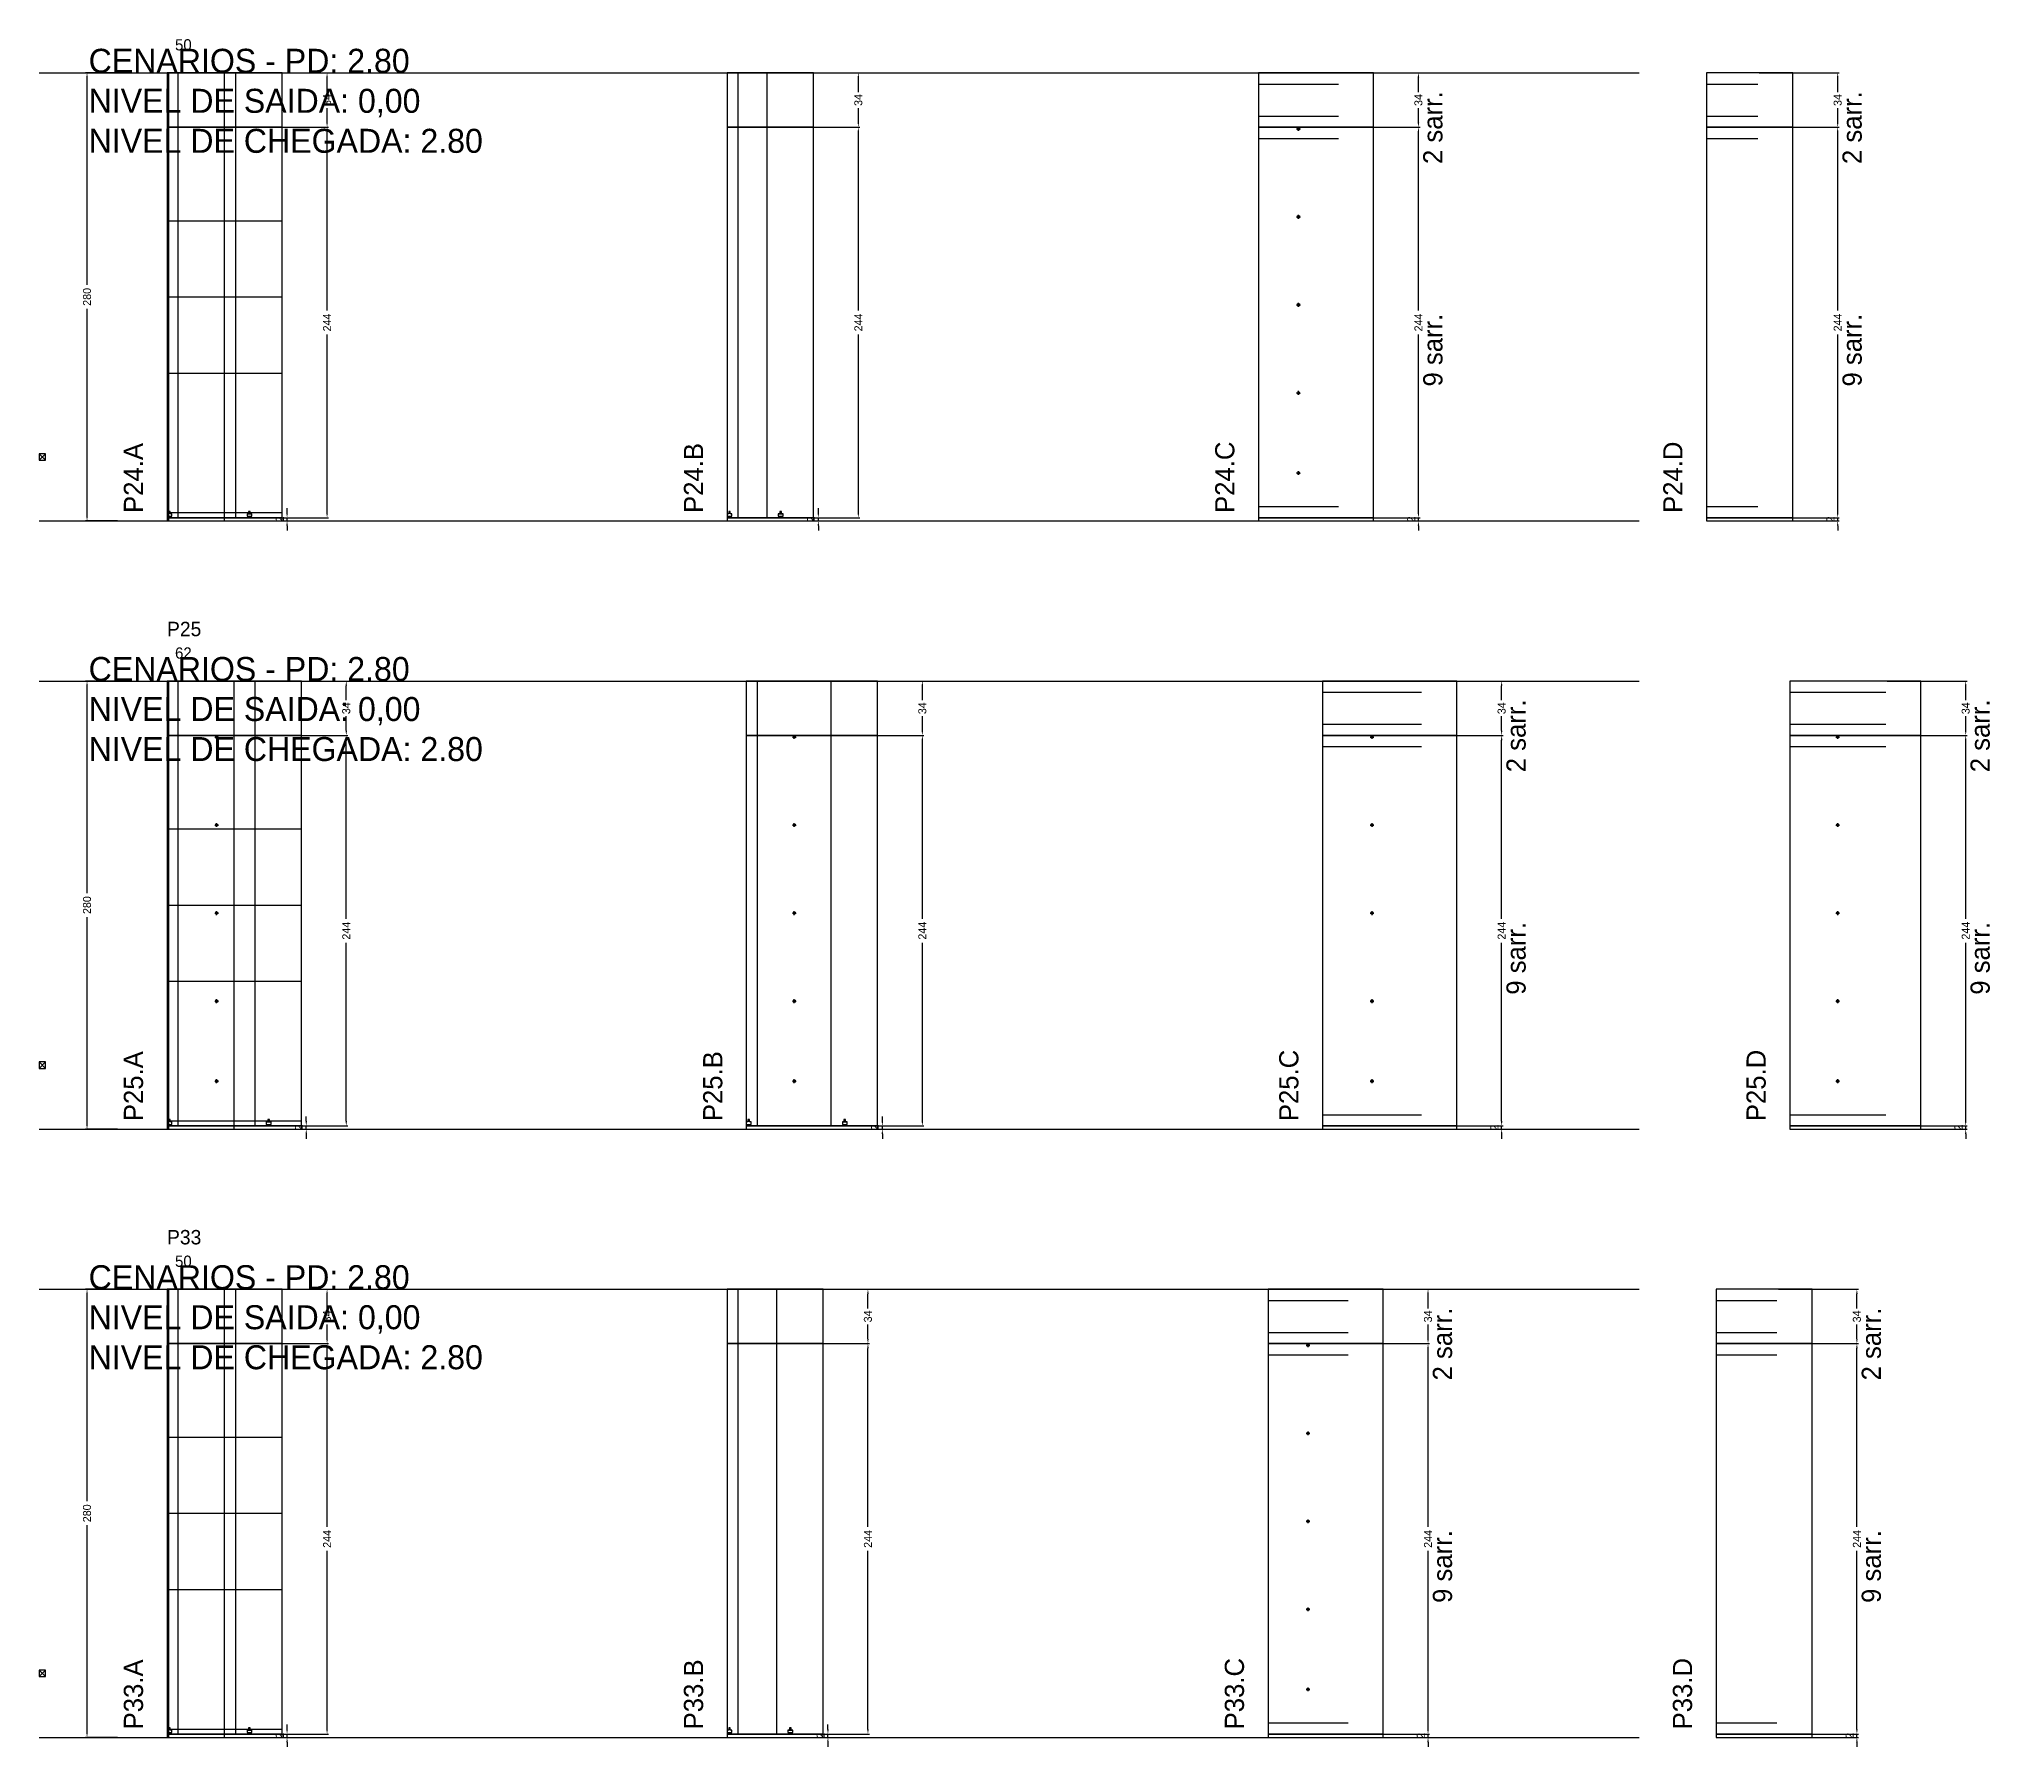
# Model space of a CAD drawing. Header units: centimetres. Extents: x -10500 to 4299, y -12546 to 295.
# Drawn here: x -7000 to -5781, y -6086 to -5019 of the extents above; entities that cross this region are included whole.
import ezdxf

# ---------------------------------------------------------------- set-up
doc = ezdxf.new("R2010")
doc.units = ezdxf.units.CM
doc.linetypes.add('DASHED', pattern=[2, -2])
for name, color, linetype in [('CHAPA', 140, 'Continuous'), ('COTA', 241, 'Continuous'), ('COTAS FURACAO', 16, 'Continuous'), ('Madeira', 30, 'Continuous'), ('MEIO_PONT', 160, 'Continuous'), ('NOMENCLATURA', 7, 'Continuous'), ('Nível', 160, 'Continuous'), ('Painéis', 200, 'Continuous'), ('Perfil Metálico', 150, 'Continuous'), ('SARR_2.2x7', 40, 'Continuous'), ('SARRAFO DE PRESSAO', 200, 'Continuous'), ('texto', 7, 'Continuous'), ('TEXTO_GERAL', 7, 'Continuous')]:
    doc.layers.add(name, color=color, linetype=linetype)
doc.dimstyles.new('PAINEL-NOVA', dxfattribs={"dimtxt": 5, "dimasz": 3, "dimexe": 1, "dimexo": 1, "dimgap": 1, "dimtad": 1, "dimcen": 2.5, "dimazin": 3, "dimtfac": 1, "dimtmove": 0, "dimatfit": 3})

# ---------------------------------------------------------------- blocks, each defined once
blk = doc.blocks.new('_CLOSEDFILLED')
at = {"color": 0, "linetype": 'BYBLOCK'}
blk.add_solid([(-1, 0.16), (0, 0), (-1, -0.16)], dxfattribs=at)
blk = doc.blocks.new('*D443')
for p, q in [((-6951, -5040), (-6971, -5040)), ((-6970, -5172.5), (-6970, -5043)), ((-6970, -5317), (-6970, -5187.5)), ((-6951, -5320), (-6971, -5320))]:
    blk.add_line(p, q)
at = {"layer": 'Defpoints'}
for p in [(-6950, -5040), (-6970, -5320), (-6950, -5320)]:
    blk.add_point(p, dxfattribs=at)
at = {"layer": 'COTA', "xscale": 3, "yscale": 3}
for p, rotation in [((-6970, -5040), 90), ((-6970, -5320), 270)]:
    blk.add_blockref('_CLOSEDFILLED', p, dxfattribs=dict(at, rotation=rotation))
at = {"layer": 'COTA', "insert": (-6970, -5180), "char_height": 5, "attachment_point": 5, "rotation": 90}
blk.add_mtext('280', dxfattribs=at)
blk = doc.blocks.new('MULDURA')
at = {"layer": 'Paineis'}
for p, q in [((0, 0), (4, 4)), ((4, 0), (0, 4))]:
    blk.add_line(p, q, dxfattribs=at)
blk.add_lwpolyline([(0, 0), (4, 0), (4, 4), (0, 4)], close=True, dxfattribs=at)
blk = doc.blocks.new('*D445')
for p, q in [((-6869, -5074), (-6819, -5074)), ((-6820, -5188.5), (-6820, -5077)), ((-6820, -5315), (-6820, -5203.5)), ((-6869, -5318), (-6819, -5318))]:
    blk.add_line(p, q)
at = {"layer": 'Defpoints'}
for p in [(-6870, -5074), (-6870, -5318), (-6820, -5318)]:
    blk.add_point(p, dxfattribs=at)
at = {"layer": 'COTA', "xscale": 3, "yscale": 3}
for p, rotation in [((-6820, -5074), 90), ((-6820, -5318), 270)]:
    blk.add_blockref('_CLOSEDFILLED', p, dxfattribs=dict(at, rotation=rotation))
at = {"layer": 'COTA', "insert": (-6820, -5196), "char_height": 5, "attachment_point": 5, "rotation": 90}
blk.add_mtext('244', dxfattribs=at)
blk = doc.blocks.new('*D446')
for p, q in [((-6869, -5040), (-6819, -5040)), ((-6820, -5052), (-6820, -5043)), ((-6820, -5071), (-6820, -5062)), ((-6869, -5074), (-6819, -5074))]:
    blk.add_line(p, q)
at = {"layer": 'Defpoints'}
for p in [(-6870, -5040), (-6870, -5074), (-6820, -5074)]:
    blk.add_point(p, dxfattribs=at)
at = {"layer": 'COTA', "xscale": 3, "yscale": 3}
for p, rotation in [((-6820, -5040), 90), ((-6820, -5074), 270)]:
    blk.add_blockref('_CLOSEDFILLED', p, dxfattribs=dict(at, rotation=rotation))
at = {"layer": 'COTA', "insert": (-6820, -5057), "char_height": 5, "attachment_point": 5, "rotation": 90}
blk.add_mtext('34', dxfattribs=at)
blk = doc.blocks.new('SLIPTEE')
at = {"layer": 'Paineis'}
blk.add_lwpolyline([(0, 0), (3, 0), (3, 1.5), (2, 1.5), (2, 3), (1, 3), (1, 1.5), (0, 1.5)], close=True, dxfattribs=at)
blk = doc.blocks.new('SLIPTDD')
at = {"layer": 'Paineis'}
blk.add_line((0, 1.5), (3, 1.5), dxfattribs=at)
blk.add_lwpolyline([(0, 0), (3, 0), (3, 1.5), (2, 1.5), (2, 3), (1, 3), (1, 1.5), (0, 1.5)], close=True, dxfattribs=at)
blk = doc.blocks.new('*D448')
for p, q in [((-6537, -5074), (-6487, -5074)), ((-6488, -5188.5), (-6488, -5077)), ((-6488, -5315), (-6488, -5203.5)), ((-6537, -5318), (-6487, -5318))]:
    blk.add_line(p, q)
at = {"layer": 'Defpoints'}
for p in [(-6538, -5074), (-6538, -5318), (-6488, -5318)]:
    blk.add_point(p, dxfattribs=at)
at = {"layer": 'COTA', "xscale": 3, "yscale": 3}
for p, rotation in [((-6488, -5074), 90), ((-6488, -5318), 270)]:
    blk.add_blockref('_CLOSEDFILLED', p, dxfattribs=dict(at, rotation=rotation))
at = {"layer": 'COTA', "insert": (-6488, -5196), "char_height": 5, "attachment_point": 5, "rotation": 90}
blk.add_mtext('244', dxfattribs=at)
blk = doc.blocks.new('*D449')
for p, q in [((-6537, -5040), (-6487, -5040)), ((-6488, -5052), (-6488, -5043)), ((-6488, -5071), (-6488, -5062)), ((-6537, -5074), (-6487, -5074))]:
    blk.add_line(p, q)
at = {"layer": 'Defpoints'}
for p in [(-6538, -5040), (-6538, -5074), (-6488, -5074)]:
    blk.add_point(p, dxfattribs=at)
at = {"layer": 'COTA', "xscale": 3, "yscale": 3}
for p, rotation in [((-6488, -5040), 90), ((-6488, -5074), 270)]:
    blk.add_blockref('_CLOSEDFILLED', p, dxfattribs=dict(at, rotation=rotation))
at = {"layer": 'COTA', "insert": (-6488, -5057), "char_height": 5, "attachment_point": 5, "rotation": 90}
blk.add_mtext('34', dxfattribs=at)
blk = doc.blocks.new('*D451')
for p, q in [((-6187, -5074), (-6137, -5074)), ((-6138, -5188.5), (-6138, -5077)), ((-6138, -5315), (-6138, -5203.5)), ((-6187, -5318), (-6137, -5318))]:
    blk.add_line(p, q)
at = {"layer": 'Defpoints'}
for p in [(-6188, -5074), (-6188, -5318), (-6138, -5318)]:
    blk.add_point(p, dxfattribs=at)
at = {"layer": 'COTA', "xscale": 3, "yscale": 3}
for p, rotation in [((-6138, -5074), 90), ((-6138, -5318), 270)]:
    blk.add_blockref('_CLOSEDFILLED', p, dxfattribs=dict(at, rotation=rotation))
at = {"layer": 'COTA', "insert": (-6138, -5196), "char_height": 5, "attachment_point": 5, "rotation": 90}
blk.add_mtext('244', dxfattribs=at)
blk = doc.blocks.new('*D452')
for p, q in [((-6187, -5040), (-6137, -5040)), ((-6138, -5052), (-6138, -5043)), ((-6138, -5071), (-6138, -5062)), ((-6187, -5074), (-6137, -5074))]:
    blk.add_line(p, q)
at = {"layer": 'Defpoints'}
for p in [(-6188, -5040), (-6188, -5074), (-6138, -5074)]:
    blk.add_point(p, dxfattribs=at)
at = {"layer": 'COTA', "xscale": 3, "yscale": 3}
for p, rotation in [((-6138, -5040), 90), ((-6138, -5074), 270)]:
    blk.add_blockref('_CLOSEDFILLED', p, dxfattribs=dict(at, rotation=rotation))
at = {"layer": 'COTA', "insert": (-6138, -5057), "char_height": 5, "attachment_point": 5, "rotation": 90}
blk.add_mtext('34', dxfattribs=at)
blk = doc.blocks.new('furacao')
at = {"layer": 'COTAS FURACAO'}
for p, q in [((-1.2, 0), (1.2, 0)), ((0, -1.2), (0, 1.2))]:
    blk.add_line(p, q, dxfattribs=at)
blk.add_circle((0, 0), 0.8, dxfattribs=at)
blk = doc.blocks.new('*D454')
for p, q in [((-5925, -5074), (-5875, -5074)), ((-5876, -5188.5), (-5876, -5077)), ((-5876, -5315), (-5876, -5203.5)), ((-5925, -5318), (-5875, -5318))]:
    blk.add_line(p, q)
at = {"layer": 'Defpoints'}
for p in [(-5926, -5074), (-5926, -5318), (-5876, -5318)]:
    blk.add_point(p, dxfattribs=at)
at = {"layer": 'COTA', "xscale": 3, "yscale": 3}
for p, rotation in [((-5876, -5074), 90), ((-5876, -5318), 270)]:
    blk.add_blockref('_CLOSEDFILLED', p, dxfattribs=dict(at, rotation=rotation))
at = {"layer": 'COTA', "insert": (-5876, -5196), "char_height": 5, "attachment_point": 5, "rotation": 90}
blk.add_mtext('244', dxfattribs=at)
blk = doc.blocks.new('*D455')
for p, q in [((-5925, -5040), (-5875, -5040)), ((-5876, -5052), (-5876, -5043)), ((-5876, -5071), (-5876, -5062)), ((-5925, -5074), (-5875, -5074))]:
    blk.add_line(p, q)
at = {"layer": 'Defpoints'}
for p in [(-5926, -5040), (-5926, -5074), (-5876, -5074)]:
    blk.add_point(p, dxfattribs=at)
at = {"layer": 'COTA', "xscale": 3, "yscale": 3}
for p, rotation in [((-5876, -5040), 90), ((-5876, -5074), 270)]:
    blk.add_blockref('_CLOSEDFILLED', p, dxfattribs=dict(at, rotation=rotation))
at = {"layer": 'COTA', "insert": (-5876, -5057), "char_height": 5, "attachment_point": 5, "rotation": 90}
blk.add_mtext('34', dxfattribs=at)
blk = doc.blocks.new('*D477')
for p, q in [((-6951, -5420), (-6971, -5420)), ((-6970, -5552.5), (-6970, -5423)), ((-6970, -5697), (-6970, -5567.5)), ((-6951, -5700), (-6971, -5700))]:
    blk.add_line(p, q)
at = {"layer": 'Defpoints'}
for p in [(-6950, -5420), (-6970, -5700), (-6950, -5700)]:
    blk.add_point(p, dxfattribs=at)
at = {"layer": 'COTA', "xscale": 3, "yscale": 3}
for p, rotation in [((-6970, -5420), 90), ((-6970, -5700), 270)]:
    blk.add_blockref('_CLOSEDFILLED', p, dxfattribs=dict(at, rotation=rotation))
at = {"layer": 'COTA', "insert": (-6970, -5560), "char_height": 5, "attachment_point": 5, "rotation": 90}
blk.add_mtext('280', dxfattribs=at)
blk = doc.blocks.new('*D479')
for p, q in [((-6857, -5454), (-6807, -5454)), ((-6808, -5568.5), (-6808, -5457)), ((-6808, -5695), (-6808, -5583.5)), ((-6857, -5698), (-6807, -5698))]:
    blk.add_line(p, q)
at = {"layer": 'Defpoints'}
for p in [(-6858, -5454), (-6858, -5698), (-6808, -5698)]:
    blk.add_point(p, dxfattribs=at)
at = {"layer": 'COTA', "xscale": 3, "yscale": 3}
for p, rotation in [((-6808, -5454), 90), ((-6808, -5698), 270)]:
    blk.add_blockref('_CLOSEDFILLED', p, dxfattribs=dict(at, rotation=rotation))
at = {"layer": 'COTA', "insert": (-6808, -5576), "char_height": 5, "attachment_point": 5, "rotation": 90}
blk.add_mtext('244', dxfattribs=at)
blk = doc.blocks.new('*D480')
for p, q in [((-6857, -5420), (-6807, -5420)), ((-6808, -5432), (-6808, -5423)), ((-6808, -5451), (-6808, -5442)), ((-6857, -5454), (-6807, -5454))]:
    blk.add_line(p, q)
at = {"layer": 'Defpoints'}
for p in [(-6858, -5420), (-6858, -5454), (-6808, -5454)]:
    blk.add_point(p, dxfattribs=at)
at = {"layer": 'COTA', "xscale": 3, "yscale": 3}
for p, rotation in [((-6808, -5420), 90), ((-6808, -5454), 270)]:
    blk.add_blockref('_CLOSEDFILLED', p, dxfattribs=dict(at, rotation=rotation))
at = {"layer": 'COTA', "insert": (-6808, -5437), "char_height": 5, "attachment_point": 5, "rotation": 90}
blk.add_mtext('34', dxfattribs=at)
blk = doc.blocks.new('*D482')
for p, q in [((-6497, -5454), (-6447, -5454)), ((-6448, -5568.5), (-6448, -5457)), ((-6448, -5695), (-6448, -5583.5)), ((-6497, -5698), (-6447, -5698))]:
    blk.add_line(p, q)
at = {"layer": 'Defpoints'}
for p in [(-6498, -5454), (-6498, -5698), (-6448, -5698)]:
    blk.add_point(p, dxfattribs=at)
at = {"layer": 'COTA', "xscale": 3, "yscale": 3}
for p, rotation in [((-6448, -5454), 90), ((-6448, -5698), 270)]:
    blk.add_blockref('_CLOSEDFILLED', p, dxfattribs=dict(at, rotation=rotation))
at = {"layer": 'COTA', "insert": (-6448, -5576), "char_height": 5, "attachment_point": 5, "rotation": 90}
blk.add_mtext('244', dxfattribs=at)
blk = doc.blocks.new('*D483')
for p, q in [((-6497, -5420), (-6447, -5420)), ((-6448, -5432), (-6448, -5423)), ((-6448, -5451), (-6448, -5442)), ((-6497, -5454), (-6447, -5454))]:
    blk.add_line(p, q)
at = {"layer": 'Defpoints'}
for p in [(-6498, -5420), (-6498, -5454), (-6448, -5454)]:
    blk.add_point(p, dxfattribs=at)
at = {"layer": 'COTA', "xscale": 3, "yscale": 3}
for p, rotation in [((-6448, -5420), 90), ((-6448, -5454), 270)]:
    blk.add_blockref('_CLOSEDFILLED', p, dxfattribs=dict(at, rotation=rotation))
at = {"layer": 'COTA', "insert": (-6448, -5437), "char_height": 5, "attachment_point": 5, "rotation": 90}
blk.add_mtext('34', dxfattribs=at)
blk = doc.blocks.new('*D485')
for p, q in [((-6135, -5454), (-6085, -5454)), ((-6086, -5568.5), (-6086, -5457)), ((-6086, -5695), (-6086, -5583.5)), ((-6135, -5698), (-6085, -5698))]:
    blk.add_line(p, q)
at = {"layer": 'Defpoints'}
for p in [(-6136, -5454), (-6136, -5698), (-6086, -5698)]:
    blk.add_point(p, dxfattribs=at)
at = {"layer": 'COTA', "xscale": 3, "yscale": 3}
for p, rotation in [((-6086, -5454), 90), ((-6086, -5698), 270)]:
    blk.add_blockref('_CLOSEDFILLED', p, dxfattribs=dict(at, rotation=rotation))
at = {"layer": 'COTA', "insert": (-6086, -5576), "char_height": 5, "attachment_point": 5, "rotation": 90}
blk.add_mtext('244', dxfattribs=at)
blk = doc.blocks.new('*D486')
for p, q in [((-6135, -5420), (-6085, -5420)), ((-6086, -5432), (-6086, -5423)), ((-6086, -5451), (-6086, -5442)), ((-6135, -5454), (-6085, -5454))]:
    blk.add_line(p, q)
at = {"layer": 'Defpoints'}
for p in [(-6136, -5420), (-6136, -5454), (-6086, -5454)]:
    blk.add_point(p, dxfattribs=at)
at = {"layer": 'COTA', "xscale": 3, "yscale": 3}
for p, rotation in [((-6086, -5420), 90), ((-6086, -5454), 270)]:
    blk.add_blockref('_CLOSEDFILLED', p, dxfattribs=dict(at, rotation=rotation))
at = {"layer": 'COTA', "insert": (-6086, -5437), "char_height": 5, "attachment_point": 5, "rotation": 90}
blk.add_mtext('34', dxfattribs=at)
blk = doc.blocks.new('*D488')
for p, q in [((-5845, -5454), (-5795, -5454)), ((-5796, -5568.5), (-5796, -5457)), ((-5796, -5695), (-5796, -5583.5)), ((-5845, -5698), (-5795, -5698))]:
    blk.add_line(p, q)
at = {"layer": 'Defpoints'}
for p in [(-5846, -5454), (-5846, -5698), (-5796, -5698)]:
    blk.add_point(p, dxfattribs=at)
at = {"layer": 'COTA', "xscale": 3, "yscale": 3}
for p, rotation in [((-5796, -5454), 90), ((-5796, -5698), 270)]:
    blk.add_blockref('_CLOSEDFILLED', p, dxfattribs=dict(at, rotation=rotation))
at = {"layer": 'COTA', "insert": (-5796, -5576), "char_height": 5, "attachment_point": 5, "rotation": 90}
blk.add_mtext('244', dxfattribs=at)
blk = doc.blocks.new('*D489')
for p, q in [((-5845, -5420), (-5795, -5420)), ((-5796, -5432), (-5796, -5423)), ((-5796, -5451), (-5796, -5442)), ((-5845, -5454), (-5795, -5454))]:
    blk.add_line(p, q)
at = {"layer": 'Defpoints'}
for p in [(-5846, -5420), (-5846, -5454), (-5796, -5454)]:
    blk.add_point(p, dxfattribs=at)
at = {"layer": 'COTA', "xscale": 3, "yscale": 3}
for p, rotation in [((-5796, -5420), 90), ((-5796, -5454), 270)]:
    blk.add_blockref('_CLOSEDFILLED', p, dxfattribs=dict(at, rotation=rotation))
at = {"layer": 'COTA', "insert": (-5796, -5437), "char_height": 5, "attachment_point": 5, "rotation": 90}
blk.add_mtext('34', dxfattribs=at)
blk = doc.blocks.new('*D511')
for p, q in [((-6951, -5800), (-6971, -5800)), ((-6970, -5932.5), (-6970, -5803)), ((-6970, -6077), (-6970, -5947.5)), ((-6951, -6080), (-6971, -6080))]:
    blk.add_line(p, q)
at = {"layer": 'Defpoints'}
for p in [(-6950, -5800), (-6970, -6080), (-6950, -6080)]:
    blk.add_point(p, dxfattribs=at)
at = {"layer": 'COTA', "xscale": 3, "yscale": 3}
for p, rotation in [((-6970, -5800), 90), ((-6970, -6080), 270)]:
    blk.add_blockref('_CLOSEDFILLED', p, dxfattribs=dict(at, rotation=rotation))
at = {"layer": 'COTA', "insert": (-6970, -5940), "char_height": 5, "attachment_point": 5, "rotation": 90}
blk.add_mtext('280', dxfattribs=at)
blk = doc.blocks.new('*D513')
for p, q in [((-6869, -5834), (-6819, -5834)), ((-6820, -5948.5), (-6820, -5837)), ((-6820, -6075), (-6820, -5963.5)), ((-6869, -6078), (-6819, -6078))]:
    blk.add_line(p, q)
at = {"layer": 'Defpoints'}
for p in [(-6870, -5834), (-6870, -6078), (-6820, -6078)]:
    blk.add_point(p, dxfattribs=at)
at = {"layer": 'COTA', "xscale": 3, "yscale": 3}
for p, rotation in [((-6820, -5834), 90), ((-6820, -6078), 270)]:
    blk.add_blockref('_CLOSEDFILLED', p, dxfattribs=dict(at, rotation=rotation))
at = {"layer": 'COTA', "insert": (-6820, -5956), "char_height": 5, "attachment_point": 5, "rotation": 90}
blk.add_mtext('244', dxfattribs=at)
blk = doc.blocks.new('*D514')
for p, q in [((-6869, -5800), (-6819, -5800)), ((-6820, -5812), (-6820, -5803)), ((-6820, -5831), (-6820, -5822)), ((-6869, -5834), (-6819, -5834))]:
    blk.add_line(p, q)
at = {"layer": 'Defpoints'}
for p in [(-6870, -5800), (-6870, -5834), (-6820, -5834)]:
    blk.add_point(p, dxfattribs=at)
at = {"layer": 'COTA', "xscale": 3, "yscale": 3}
for p, rotation in [((-6820, -5800), 90), ((-6820, -5834), 270)]:
    blk.add_blockref('_CLOSEDFILLED', p, dxfattribs=dict(at, rotation=rotation))
at = {"layer": 'COTA', "insert": (-6820, -5817), "char_height": 5, "attachment_point": 5, "rotation": 90}
blk.add_mtext('34', dxfattribs=at)
blk = doc.blocks.new('*D516')
for p, q in [((-6531, -5834), (-6481, -5834)), ((-6482, -5948.5), (-6482, -5837)), ((-6482, -6075), (-6482, -5963.5)), ((-6531, -6078), (-6481, -6078))]:
    blk.add_line(p, q)
at = {"layer": 'Defpoints'}
for p in [(-6532, -5834), (-6532, -6078), (-6482, -6078)]:
    blk.add_point(p, dxfattribs=at)
at = {"layer": 'COTA', "xscale": 3, "yscale": 3}
for p, rotation in [((-6482, -5834), 90), ((-6482, -6078), 270)]:
    blk.add_blockref('_CLOSEDFILLED', p, dxfattribs=dict(at, rotation=rotation))
at = {"layer": 'COTA', "insert": (-6482, -5956), "char_height": 5, "attachment_point": 5, "rotation": 90}
blk.add_mtext('244', dxfattribs=at)
blk = doc.blocks.new('*D517')
for p, q in [((-6531, -5800), (-6481, -5800)), ((-6482, -5812), (-6482, -5803)), ((-6482, -5831), (-6482, -5822)), ((-6531, -5834), (-6481, -5834))]:
    blk.add_line(p, q)
at = {"layer": 'Defpoints'}
for p in [(-6532, -5800), (-6532, -5834), (-6482, -5834)]:
    blk.add_point(p, dxfattribs=at)
at = {"layer": 'COTA', "xscale": 3, "yscale": 3}
for p, rotation in [((-6482, -5800), 90), ((-6482, -5834), 270)]:
    blk.add_blockref('_CLOSEDFILLED', p, dxfattribs=dict(at, rotation=rotation))
at = {"layer": 'COTA', "insert": (-6482, -5817), "char_height": 5, "attachment_point": 5, "rotation": 90}
blk.add_mtext('34', dxfattribs=at)
blk = doc.blocks.new('*D519')
for p, q in [((-6181, -5834), (-6131, -5834)), ((-6132, -5948.5), (-6132, -5837)), ((-6132, -6075), (-6132, -5963.5)), ((-6181, -6078), (-6131, -6078))]:
    blk.add_line(p, q)
at = {"layer": 'Defpoints'}
for p in [(-6182, -5834), (-6182, -6078), (-6132, -6078)]:
    blk.add_point(p, dxfattribs=at)
at = {"layer": 'COTA', "xscale": 3, "yscale": 3}
for p, rotation in [((-6132, -5834), 90), ((-6132, -6078), 270)]:
    blk.add_blockref('_CLOSEDFILLED', p, dxfattribs=dict(at, rotation=rotation))
at = {"layer": 'COTA', "insert": (-6132, -5956), "char_height": 5, "attachment_point": 5, "rotation": 90}
blk.add_mtext('244', dxfattribs=at)
blk = doc.blocks.new('*D520')
for p, q in [((-6181, -5800), (-6131, -5800)), ((-6132, -5812), (-6132, -5803)), ((-6132, -5831), (-6132, -5822)), ((-6181, -5834), (-6131, -5834))]:
    blk.add_line(p, q)
at = {"layer": 'Defpoints'}
for p in [(-6182, -5800), (-6182, -5834), (-6132, -5834)]:
    blk.add_point(p, dxfattribs=at)
at = {"layer": 'COTA', "xscale": 3, "yscale": 3}
for p, rotation in [((-6132, -5800), 90), ((-6132, -5834), 270)]:
    blk.add_blockref('_CLOSEDFILLED', p, dxfattribs=dict(at, rotation=rotation))
at = {"layer": 'COTA', "insert": (-6132, -5817), "char_height": 5, "attachment_point": 5, "rotation": 90}
blk.add_mtext('34', dxfattribs=at)
blk = doc.blocks.new('*D522')
for p, q in [((-5913, -5834), (-5863, -5834)), ((-5864, -5948.5), (-5864, -5837)), ((-5864, -6075), (-5864, -5963.5)), ((-5913, -6078), (-5863, -6078))]:
    blk.add_line(p, q)
at = {"layer": 'Defpoints'}
for p in [(-5914, -5834), (-5914, -6078), (-5864, -6078)]:
    blk.add_point(p, dxfattribs=at)
at = {"layer": 'COTA', "xscale": 3, "yscale": 3}
for p, rotation in [((-5864, -5834), 90), ((-5864, -6078), 270)]:
    blk.add_blockref('_CLOSEDFILLED', p, dxfattribs=dict(at, rotation=rotation))
at = {"layer": 'COTA', "insert": (-5864, -5956), "char_height": 5, "attachment_point": 5, "rotation": 90}
blk.add_mtext('244', dxfattribs=at)
blk = doc.blocks.new('*D523')
for p, q in [((-5913, -5800), (-5863, -5800)), ((-5864, -5812), (-5864, -5803)), ((-5864, -5831), (-5864, -5822)), ((-5913, -5834), (-5863, -5834))]:
    blk.add_line(p, q)
at = {"layer": 'Defpoints'}
for p in [(-5914, -5800), (-5914, -5834), (-5864, -5834)]:
    blk.add_point(p, dxfattribs=at)
at = {"layer": 'COTA', "xscale": 3, "yscale": 3}
for p, rotation in [((-5864, -5800), 90), ((-5864, -5834), 270)]:
    blk.add_blockref('_CLOSEDFILLED', p, dxfattribs=dict(at, rotation=rotation))
at = {"layer": 'COTA', "insert": (-5864, -5817), "char_height": 5, "attachment_point": 5, "rotation": 90}
blk.add_mtext('34', dxfattribs=at)

msp = doc.modelspace()

# ---------------------------------------------------------------- linework, layer by layer
at = {"layer": 'CHAPA'}
for points in [[(-6920, -5320), (-6918.8, -5320), (-6918.8, -5040), (-6920, -5040)], [(-6920, -5700), (-6918.8, -5700), (-6918.8, -5420), (-6920, -5420)], [(-6920, -6080), (-6918.8, -6080), (-6918.8, -5800), (-6920, -5800)]]:
    msp.add_lwpolyline(points, close=True, dxfattribs=at)
at = {"layer": 'Madeira'}
for points in [[(-6920, -5132.4), (-6848, -5132.4)], [(-6920, -5227.6), (-6848, -5227.6)], [(-6920, -5512.4), (-6836, -5512.4)], [(-6920, -5607.6), (-6836, -5607.6)], [(-6920, -5892.4), (-6848, -5892.4)], [(-6920, -5987.6), (-6848, -5987.6)]]:
    msp.add_lwpolyline(points, dxfattribs=at)
at = {"layer": 'MEIO_PONT'}
for points in [[(-6920, -5180), (-6848, -5180)], [(-6920, -5560), (-6836, -5560)], [(-6920, -5940), (-6848, -5940)]]:
    msp.add_lwpolyline(points, dxfattribs=at)
at = {"layer": 'Nível', "linetype": 'DASHED'}
for points in [[(-7000, -5040), (-6000, -5040)], [(-7000, -5320), (-6000, -5320)], [(-7000, -5420), (-6000, -5420)], [(-7000, -5700), (-6000, -5700)], [(-7000, -5800), (-6000, -5800)], [(-7000, -6080), (-6000, -6080)]]:
    msp.add_lwpolyline(points, dxfattribs=at)
at = {"layer": 'Painéis'}
for points in [[(-6920, -5074), (-6848, -5074), (-6848, -5040), (-6920, -5040)], [(-6920, -5320), (-6848, -5320), (-6848, -5040), (-6920, -5040)], [(-6570, -5074), (-6516, -5074), (-6516, -5040), (-6570, -5040)], [(-6238, -5074), (-6166, -5074), (-6166, -5040), (-6238, -5040)], [(-5958, -5074), (-5904, -5074), (-5904, -5040), (-5958, -5040)], [(-6920, -5318), (-6848, -5318), (-6848, -5074), (-6920, -5074)], [(-6570, -5318), (-6516, -5318), (-6516, -5074), (-6570, -5074)], [(-6238, -5318), (-6166, -5318), (-6166, -5074), (-6238, -5074)], [(-5958, -5318), (-5904, -5318), (-5904, -5074), (-5958, -5074)], [(-6920, -5320), (-6848, -5320), (-6848, -5318), (-6920, -5318)], [(-6570, -5320), (-6516, -5320), (-6516, -5318), (-6570, -5318)], [(-6238, -5320), (-6166, -5320), (-6166, -5318), (-6238, -5318)], [(-5958, -5320), (-5904, -5320), (-5904, -5318), (-5958, -5318)], [(-6920, -5454), (-6836, -5454), (-6836, -5420), (-6920, -5420)], [(-6920, -5700), (-6836, -5700), (-6836, -5420), (-6920, -5420)], [(-6558, -5454), (-6476, -5454), (-6476, -5420), (-6558, -5420)], [(-6198, -5454), (-6114, -5454), (-6114, -5420), (-6198, -5420)], [(-5906, -5454), (-5824, -5454), (-5824, -5420), (-5906, -5420)], [(-6920, -5698), (-6836, -5698), (-6836, -5454), (-6920, -5454)], [(-6558, -5698), (-6476, -5698), (-6476, -5454), (-6558, -5454)], [(-6198, -5698), (-6114, -5698), (-6114, -5454), (-6198, -5454)], [(-5906, -5698), (-5824, -5698), (-5824, -5454), (-5906, -5454)], [(-6920, -5700), (-6836, -5700), (-6836, -5698), (-6920, -5698)], [(-6558, -5700), (-6476, -5700), (-6476, -5698), (-6558, -5698)], [(-6198, -5700), (-6114, -5700), (-6114, -5698), (-6198, -5698)], [(-5906, -5700), (-5824, -5700), (-5824, -5698), (-5906, -5698)], [(-6920, -5834), (-6848, -5834), (-6848, -5800), (-6920, -5800)], [(-6920, -6080), (-6848, -6080), (-6848, -5800), (-6920, -5800)], [(-6570, -5834), (-6510, -5834), (-6510, -5800), (-6570, -5800)], [(-6232, -5834), (-6160, -5834), (-6160, -5800), (-6232, -5800)], [(-5952, -5834), (-5892, -5834), (-5892, -5800), (-5952, -5800)], [(-6920, -6078), (-6848, -6078), (-6848, -5834), (-6920, -5834)], [(-6570, -6078), (-6510, -6078), (-6510, -5834), (-6570, -5834)], [(-6232, -6078), (-6160, -6078), (-6160, -5834), (-6232, -5834)], [(-5952, -6078), (-5892, -6078), (-5892, -5834), (-5952, -5834)], [(-6920, -6080), (-6848, -6080), (-6848, -6078), (-6920, -6078)], [(-6570, -6080), (-6510, -6080), (-6510, -6078), (-6570, -6078)], [(-6232, -6080), (-6160, -6080), (-6160, -6078), (-6232, -6078)], [(-5952, -6080), (-5892, -6080), (-5892, -6078), (-5952, -6078)]]:
    msp.add_lwpolyline(points, close=True, dxfattribs=at)
at = {"layer": 'Perfil Metálico'}
for p, q in [((-6884, -5320), (-6884, -5040)), ((-6878, -5700), (-6878, -5420)), ((-6884, -6080), (-6884, -5800))]:
    msp.add_line(p, q, dxfattribs=at)
at = {"layer": 'SARR_2.2x7'}
for points in [[(-6913, -5074), (-6913, -5040)], [(-6877, -5074), (-6877, -5040)], [(-6563, -5074), (-6563, -5040)], [(-6545, -5074), (-6545, -5040)], [(-6238, -5047), (-6188, -5047)], [(-5958, -5047), (-5926, -5047)], [(-6238, -5067), (-6188, -5067)], [(-5958, -5067), (-5926, -5067)], [(-6238, -5081), (-6188, -5081)], [(-5958, -5081), (-5926, -5081)], [(-6238, -5311), (-6188, -5311)], [(-5958, -5311), (-5926, -5311)], [(-6913, -5454), (-6913, -5420)], [(-6865, -5454), (-6865, -5420)], [(-6551, -5454), (-6551, -5420)], [(-6505, -5454), (-6505, -5420)], [(-6198, -5427), (-6136, -5427)], [(-5906, -5427), (-5846, -5427)], [(-6198, -5447), (-6136, -5447)], [(-5906, -5447), (-5846, -5447)], [(-6198, -5461), (-6136, -5461)], [(-5906, -5461), (-5846, -5461)], [(-6198, -5691), (-6136, -5691)], [(-5906, -5691), (-5846, -5691)], [(-6913, -5834), (-6913, -5800)], [(-6877, -5834), (-6877, -5800)], [(-6563, -5834), (-6563, -5800)], [(-6539, -5834), (-6539, -5800)], [(-6232, -5807), (-6182, -5807)], [(-5952, -5807), (-5914, -5807)], [(-6232, -5827), (-6182, -5827)], [(-5952, -5827), (-5914, -5827)], [(-6232, -5841), (-6182, -5841)], [(-5952, -5841), (-5914, -5841)], [(-6232, -6071), (-6182, -6071)], [(-5952, -6071), (-5914, -6071)]]:
    msp.add_lwpolyline(points, dxfattribs=at)
at = {"layer": 'SARR_2.2x7', "linetype": 'DASHED'}
for points in [[(-6913, -5318), (-6913, -5074)], [(-6877, -5318), (-6877, -5074)], [(-6563, -5318), (-6563, -5074)], [(-6545, -5318), (-6545, -5074)], [(-6913, -5698), (-6913, -5454)], [(-6865, -5698), (-6865, -5454)], [(-6551, -5698), (-6551, -5454)], [(-6505, -5698), (-6505, -5454)], [(-6913, -6078), (-6913, -5834)], [(-6877, -6078), (-6877, -5834)], [(-6563, -6078), (-6563, -5834)], [(-6539, -6078), (-6539, -5834)]]:
    msp.add_lwpolyline(points, dxfattribs=at)
at = {"layer": 'SARRAFO DE PRESSAO'}
for points in [[(-6920, -5320), (-6848, -5320), (-6848, -5315), (-6920, -5315)], [(-6920, -5700), (-6836, -5700), (-6836, -5695), (-6920, -5695)], [(-6920, -6080), (-6848, -6080), (-6848, -6075), (-6920, -6075)]]:
    msp.add_lwpolyline(points, close=True, dxfattribs=at)

# ---------------------------------------------------------------- block references
at = {"layer": 'COTA'}
for name, p in [('furacao', (-6213, -5075)), ('furacao', (-6213, -5130)), ('furacao', (-6213, -5185)), ('furacao', (-6213, -5240)), ('MULDURA', (-7000, -5282)), ('furacao', (-6213, -5290)), ('SLIPTEE', (-6920, -5317)), ('SLIPTDD', (-6870, -5317)), ('SLIPTEE', (-6570, -5317)), ('SLIPTDD', (-6538, -5317)), ('furacao', (-6889, -5455)), ('furacao', (-6528, -5455)), ('furacao', (-6167, -5455)), ('furacao', (-5876, -5455)), ('furacao', (-6889, -5510)), ('furacao', (-6528, -5510)), ('furacao', (-6167, -5510)), ('furacao', (-5876, -5510)), ('furacao', (-6889, -5565)), ('furacao', (-6528, -5565)), ('furacao', (-6167, -5565)), ('furacao', (-5876, -5565)), ('furacao', (-6889, -5620)), ('furacao', (-6528, -5620)), ('furacao', (-6167, -5620)), ('furacao', (-5876, -5620)), ('MULDURA', (-7000, -5662)), ('furacao', (-6889, -5670)), ('furacao', (-6528, -5670)), ('furacao', (-6167, -5670)), ('furacao', (-5876, -5670)), ('SLIPTEE', (-6920, -5697)), ('SLIPTDD', (-6858, -5697)), ('SLIPTEE', (-6558, -5697)), ('SLIPTDD', (-6498, -5697)), ('furacao', (-6207, -5835)), ('furacao', (-6207, -5890)), ('furacao', (-6207, -5945)), ('furacao', (-6207, -6000)), ('MULDURA', (-7000, -6042)), ('furacao', (-6207, -6050)), ('SLIPTEE', (-6920, -6077)), ('SLIPTDD', (-6870, -6077)), ('SLIPTEE', (-6570, -6077)), ('SLIPTDD', (-6532, -6077))]:
    msp.add_blockref(name, p, dxfattribs=at)

# ---------------------------------------------------------------- texts
at = {"layer": 'NOMENCLATURA'}
for s, p in [('CENARIOS - PD: 2.80', (-6969, -5040)), ('NIVEL DE SAIDA: 0,00', (-6969, -5065)), ('NIVEL DE CHEGADA: 2.80', (-6969, -5090)), ('CENARIOS - PD: 2.80', (-6969, -5420)), ('NIVEL DE SAIDA: 0,00', (-6969, -5445)), ('NIVEL DE CHEGADA: 2.80', (-6969, -5470)), ('CENARIOS - PD: 2.80', (-6969, -5800)), ('NIVEL DE SAIDA: 0,00', (-6969, -5825)), ('NIVEL DE CHEGADA: 2.80', (-6969, -5850))]:
    msp.add_text(s, height=15, dxfattribs=at).set_placement(p)
for s, p in [('2 sarr.', (-6123, -5097)), ('2 sarr.', (-5861, -5097)), ('9 sarr.', (-6123, -5236)), ('9 sarr.', (-5861, -5236)), ('P24.A', (-6935, -5315)), ('P24.B', (-6585, -5315)), ('P24.C', (-6253, -5315)), ('P24.D', (-5973, -5315)), ('2 sarr.', (-6071, -5477)), ('2 sarr.', (-5781, -5477)), ('9 sarr.', (-6071, -5616)), ('9 sarr.', (-5781, -5616)), ('P25.A', (-6935, -5695)), ('P25.B', (-6573, -5695)), ('P25.C', (-6213, -5695)), ('P25.D', (-5921, -5695)), ('2 sarr.', (-6117, -5857)), ('2 sarr.', (-5849, -5857)), ('9 sarr.', (-6117, -5996)), ('9 sarr.', (-5849, -5996)), ('P33.A', (-6935, -6075)), ('P33.B', (-6585, -6075)), ('P33.C', (-6247, -6075)), ('P33.D', (-5967, -6075))]:
    msp.add_text(s, height=12, rotation=90, dxfattribs=at).set_placement(p)
at = {"layer": 'texto'}
for s, p in [('50', (-6915, -5026)), ('62', (-6915, -5406)), ('50', (-6915, -5786))]:
    msp.add_text(s, height=7, dxfattribs=at).set_placement(p)
at = {"layer": 'TEXTO_GERAL'}
for s, p in [('P25', (-6920, -5392)), ('P33', (-6920, -5772))]:
    msp.add_text(s, height=9, dxfattribs=at).set_placement(p)

# ---------------------------------------------------------------- dimensions: what is measured, and where the dimension line sits
at = {"layer": 'COTA'}
for base, p1, p2, picture, middle in [((-6970, -5320), (-6950, -5320), (-6950, -5040), '*D443', (-6970, -5180)), ((-6820, -5074), (-6870, -5074), (-6870, -5040), '*D446', (-6820, -5057)), ((-6488, -5074), (-6538, -5074), (-6538, -5040), '*D449', (-6488, -5057)), ((-6138, -5074), (-6188, -5074), (-6188, -5040), '*D452', (-6138, -5057)), ((-5876, -5074), (-5926, -5074), (-5926, -5040), '*D455', (-5876, -5057)), ((-6820, -5318), (-6870, -5318), (-6870, -5074), '*D445', (-6820, -5196)), ((-6488, -5318), (-6538, -5318), (-6538, -5074), '*D448', (-6488, -5196)), ((-6138, -5318), (-6188, -5318), (-6188, -5074), '*D451', (-6138, -5196)), ((-5876, -5318), (-5926, -5318), (-5926, -5074), '*D454', (-5876, -5196)), ((-6970, -5700), (-6950, -5700), (-6950, -5420), '*D477', (-6970, -5560)), ((-6808, -5454), (-6858, -5454), (-6858, -5420), '*D480', (-6808, -5437)), ((-6448, -5454), (-6498, -5454), (-6498, -5420), '*D483', (-6448, -5437)), ((-6086, -5454), (-6136, -5454), (-6136, -5420), '*D486', (-6086, -5437)), ((-5796, -5454), (-5846, -5454), (-5846, -5420), '*D489', (-5796, -5437)), ((-6808, -5698), (-6858, -5698), (-6858, -5454), '*D479', (-6808, -5576)), ((-6448, -5698), (-6498, -5698), (-6498, -5454), '*D482', (-6448, -5576)), ((-6086, -5698), (-6136, -5698), (-6136, -5454), '*D485', (-6086, -5576)), ((-5796, -5698), (-5846, -5698), (-5846, -5454), '*D488', (-5796, -5576)), ((-6970, -6080), (-6950, -6080), (-6950, -5800), '*D511', (-6970, -5940)), ((-6820, -5834), (-6870, -5834), (-6870, -5800), '*D514', (-6820, -5817)), ((-6482, -5834), (-6532, -5834), (-6532, -5800), '*D517', (-6482, -5817)), ((-6132, -5834), (-6182, -5834), (-6182, -5800), '*D520', (-6132, -5817)), ((-5864, -5834), (-5914, -5834), (-5914, -5800), '*D523', (-5864, -5817)), ((-6820, -6078), (-6870, -6078), (-6870, -5834), '*D513', (-6820, -5956)), ((-6482, -6078), (-6532, -6078), (-6532, -5834), '*D516', (-6482, -5956)), ((-6132, -6078), (-6182, -6078), (-6182, -5834), '*D519', (-6132, -5956)), ((-5864, -6078), (-5914, -6078), (-5914, -5834), '*D522', (-5864, -5956))]:
    dim = msp.add_linear_dim(base=base, p1=p1, p2=p2, angle=90, dimstyle='PAINEL-NOVA', dxfattribs=at)
    dim.commit()
    dim.dimension.update_dxf_attribs({"geometry": picture, "text_midpoint": middle})
for base, p1, p2 in [((-6845, -5320), (-6870, -5320), (-6870, -5318)), ((-6513, -5320), (-6538, -5320), (-6538, -5318)), ((-6138, -5320), (-6188, -5320), (-6188, -5318)), ((-5876, -5320), (-5926, -5320), (-5926, -5318)), ((-6833, -5700), (-6858, -5700), (-6858, -5698)), ((-6473, -5700), (-6498, -5700), (-6498, -5698)), ((-6086, -5700), (-6136, -5700), (-6136, -5698)), ((-5796, -5700), (-5846, -5700), (-5846, -5698)), ((-6845, -6080), (-6870, -6080), (-6870, -6078)), ((-6507, -6080), (-6532, -6080), (-6532, -6078)), ((-6132, -6080), (-6182, -6080), (-6182, -6078)), ((-5864, -6080), (-5914, -6080), (-5914, -6078))]:
    msp.add_linear_dim(base=base, p1=p1, p2=p2, angle=90, dimstyle='PAINEL-NOVA', dxfattribs=at).render()

doc.saveas('drawing.dxf')
